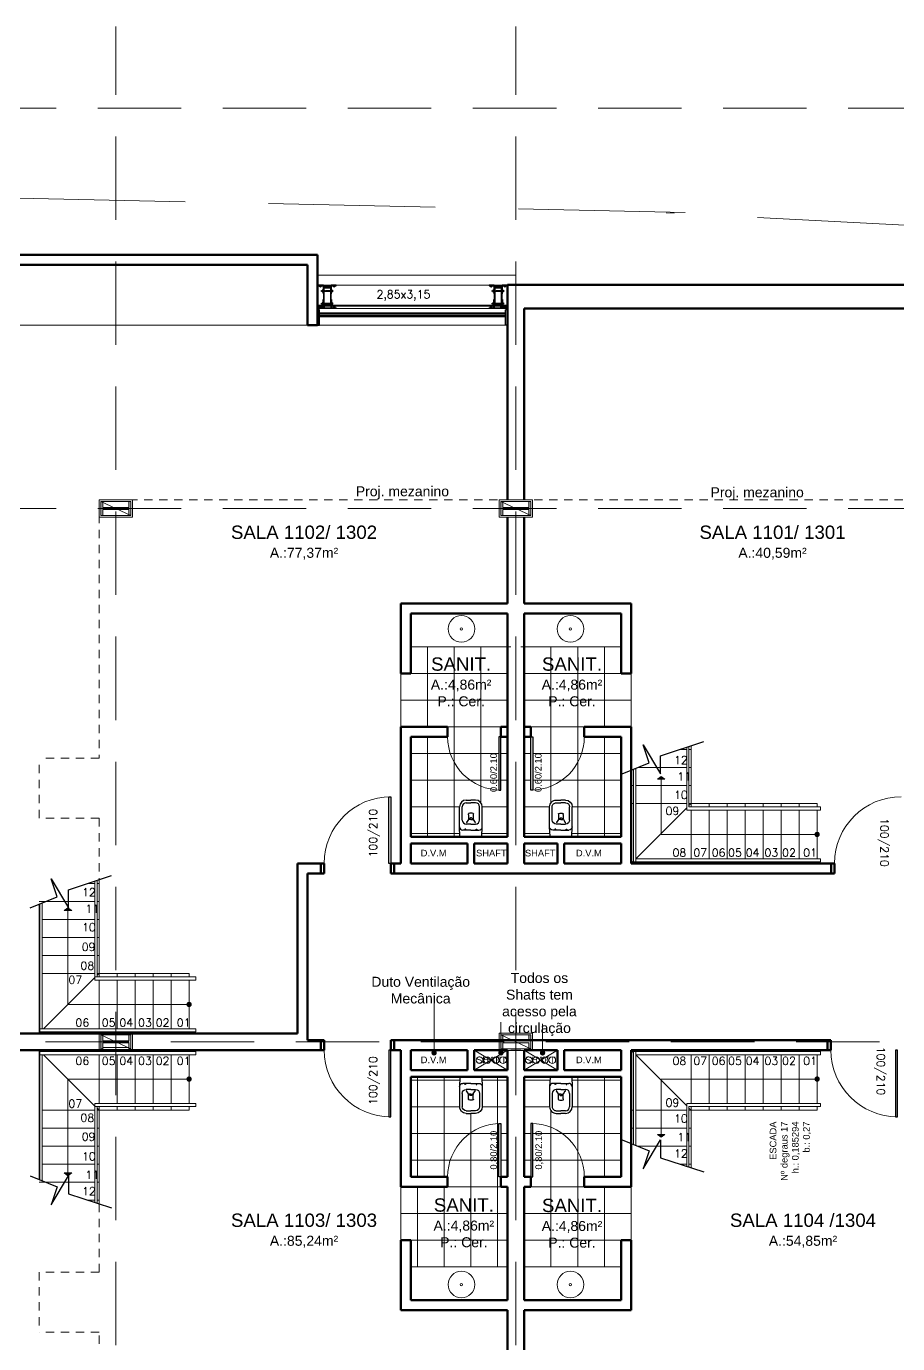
# Model space of a CAD drawing. Header units: millimetres. Extents: x 705 to 840, y 133 to 501.
# Drawn here: x 727.85 to 740.91, y 432.16 to 451.92 of the extents above; entities that cross this region are included whole.
import ezdxf

# ---------------------------------------------------------------- set-up
doc = ezdxf.new("R2010")
doc.units = ezdxf.units.MM
doc.header["$LTSCALE"] = 10
for name, pattern in [('DASHDOT', [25.4, 12.7, -6.35, 0, -6.35]), ('DASHED2', [0.375, 0.25, -0.125]), ('HIDDEN2', [0.1875, 0.125, -0.0625])]:
    doc.linetypes.add(name, pattern=pattern)
doc.layers.get('0').update_dxf_attribs({"color": 90})
doc.layers.add('ACCESORIO', color=90, linetype='Continuous')
doc.layers.add('VIDRO', color=140, linetype='Continuous')
for name, color, linetype, lineweight in [('CINZA', 252, 'Continuous', 13), ('cinza 03', 252, 'Continuous', 13), ('COTA', 90, 'Continuous', 9), ('HACHT', 90, 'Continuous', 9), ('HID', 16, 'Continuous', 20), ('linha estutura', 252, 'Continuous', 13), ('PAREDES', 50, 'Continuous', 50), ('PAREDES 2', 50, 'Continuous', 50), ('Pilares', 16, 'Continuous', 20), ('pn 02', 16, 'Continuous', 20), ('PN-01', 90, 'Continuous', 13), ('PN-03', 180, 'Continuous', 30), ('recuos', 16, 'Continuous', 20), ('texto', 16, 'Continuous', 20)]:
    doc.layers.add(name, color=color, linetype=linetype, lineweight=lineweight)
doc.styles.get("Standard").update_dxf_attribs({"font": 'simplex.shx'})
pattern_1 = [(0, (736.9159, 433.31522), (0, 0.4), []), (90, (736.9159, 433.31522), (-0.4, 2e-17), [])]

# ---------------------------------------------------------------- blocks, each defined once
blk = doc.blocks.new('VASO')
at = {"layer": 'PN-03', "color": 0}
for p, q in [((-0.513, -0.061), (-0.513, 0.098)), ((-0.508, 0.103), (-0.363, 0.109)), ((-0.413, -0.061), (-0.413, 0.059)), ((-0.363, 0.109), (-0.063, 0.109)), ((-0.323, -0.061), (-0.323, 0.009)), ((-0.299, 0.004), (-0.299, 0.011)), ((-0.255, -0.024), (-0.299, 0.004)), ((-0.263, 0.069), (-0.063, 0.069)), ((-0.003, 0.009), (-0.003, -0.061)), ((0.037, 0.009), (0.037, -0.061)), ((-0.513, -0.061), (-0.513, -0.219)), ((-0.413, -0.061), (-0.413, -0.181)), ((-0.323, -0.061), (-0.323, -0.131)), ((-0.255, -0.097), (-0.299, -0.125)), ((-0.299, -0.125), (-0.299, -0.132)), ((-0.263, -0.191), (-0.063, -0.191)), ((-0.253, -0.061), (-0.253, -0.031)), ((-0.238, -0.042), (-0.253, -0.041)), ((-0.253, -0.061), (-0.253, -0.09)), ((-0.238, -0.079), (-0.253, -0.08)), ((-0.183, -0.026), (-0.248, -0.026)), ((-0.183, -0.095), (-0.248, -0.095)), ((-0.003, -0.131), (-0.003, -0.061)), ((0.037, -0.131), (0.037, -0.061)), ((-0.508, -0.224), (-0.363, -0.231)), ((-0.363, -0.231), (-0.063, -0.231))]:
    blk.add_line(p, q, dxfattribs=at)
for points in [[(-0.402, 0.03, 0.139889), (-0.404, 0.03, 0.107118), (-0.405, 0.028, 0.079812), (-0.406, 0.026, 0.067459), (-0.406, 0.024, 0.067459), (-0.406, 0.021, 0.079812), (-0.405, 0.019, 0.107118), (-0.404, 0.018, 0.139889), (-0.402, 0.017, 0.139889), (-0.4, 0.018, 0.107118), (-0.399, 0.019, 0.079812), (-0.398, 0.021, 0.067459), (-0.398, 0.024, 0.067459), (-0.398, 0.026, 0.079812), (-0.399, 0.028, 0.107118), (-0.4, 0.03, 0.139889)], [(-0.402, -0.151, -0.139889), (-0.404, -0.151, -0.107118), (-0.405, -0.149, -0.079812), (-0.406, -0.147, -0.067459), (-0.406, -0.145, -0.067459), (-0.406, -0.142, -0.079812), (-0.405, -0.14, -0.107118), (-0.404, -0.139, -0.139889), (-0.402, -0.138, -0.139889), (-0.4, -0.139, -0.107118), (-0.399, -0.14, -0.079812), (-0.398, -0.142, -0.067459), (-0.398, -0.145, -0.067459), (-0.398, -0.147, -0.079812), (-0.399, -0.149, -0.107118), (-0.4, -0.151, -0.139889)]]:
    blk.add_lwpolyline(points, format="xyb", close=True, dxfattribs=at)
for centre, radius, start, end in [((-0.508, 0.098), 0.005, 92.5269, 180), ((-0.363, 0.059), 0.05, 90, 180), ((-0.263, 0.009), 0.06, 90, 180), ((-0.063, 0.009), 0.1, 0, 90), ((-0.063, 0.009), 0.06, 0, 90), ((-0.363, -0.181), 0.05, 180, 270), ((-0.263, -0.131), 0.06, 180, 270), ((-0.248, -0.031), 0.005, 90, 180), ((-0.248, -0.09), 0.005, 180, 270), ((-0.239, -0.049), 0.0067, 14.1141, 81.8789), ((-0.239, -0.072), 0.0067, 278.1211, 345.8859), ((-0.284, -0.065), 0.055, 4.685, 19.1599), ((-0.284, -0.056), 0.055, 340.8401, 355.315), ((-0.185, 0.009), 0.0347, 272.8237, 292.69), ((-0.185, -0.13), 0.0347, 67.31, 87.1763), ((-0.169, -0.028), 0.005, 13.9425, 112.69), ((-0.169, -0.093), 0.005, 247.31, 346.0575), ((-0.275, -0.062), 0.116, 0.9159, 18.0203), ((-0.275, -0.059), 0.116, 341.9797, 359.0841), ((-0.063, -0.131), 0.06, 270, 0), ((-0.063, -0.131), 0.1, 270, 0), ((-0.508, -0.219), 0.005, 180, 267.4731)]:
    blk.add_arc(centre, radius, start, end, dxfattribs=at)
blk = doc.blocks.new('BLO253')
blk.add_lwpolyline([(39.6, 2, -0.4142136), (40.6, 1, 0.4142136), (41.6, 0), (91.5, 0, 0.4142136), (92.5, 1), (92.5, 4, 0.4142136), (91.5, 5), (49.6, 5, -0.4142136), (44.6, 10), (44.6, 89, 0.4142136), (43.6, 90), (41.6, 90, 0.4142136), (40.6, 89), (40.6, 6.5, -0.4142136), (39.1, 5), (-39.1, 5, -0.4142136), (-40.6, 6.5), (-40.6, 89, 0.4142136), (-41.6, 90), (-43.6, 90, 0.4142136), (-44.6, 89), (-44.6, 10, -0.4142136), (-49.6, 5), (-91.5, 5, 0.4142136), (-92.5, 4), (-92.5, 1, 0.4142136), (-91.5, 0), (-41.6, 0, 0.4142136), (-40.6, 1, -0.4142136), (-39.6, 2)], format="xyb", close=True)
blk = doc.blocks.new('CAB-BUL')
for p, q in [((-6, 11), (6, 11)), ((-4, 2), (-4, 9)), ((-4, 1), (-4, 2)), ((4, 2), (4, 9)), ((4, 1), (4, 2))]:
    blk.add_line(p, q)
blk.add_lwpolyline([(-9, 1), (9, 1), (9, 0), (-9, 0)], close=True)
blk.add_lwpolyline([(8, 9, 0.888889), (4, 9, 0.50025), (-4, 9, 0.88987), (-8, 9), (-8, 2), (8, 2)], format="xyb", close=True)
blk = doc.blocks.new('TUERCA')
for p, q in [((-7, -2), (7, -2)), ((7, -10), (-7, -10)), ((-5, -11), (3, -10)), ((-5, -12), (4, -11)), ((-5, -13), (4, -12)), ((-5, -14), (4, -13)), ((-5, -16), (4, -14)), ((-4, -8), (-4, -3)), ((-3, -16), (4, -16)), ((4, -3), (4, -8))]:
    blk.add_line(p, q)
blk.add_lwpolyline([(-9, 0), (9, 0), (9, -2), (-9, -2)], close=True)
blk.add_lwpolyline([(-4, -8, -0.666895), (-9, -8), (-9, -3, -0.666895), (-4, -3, -0.349005), (4, -3, -0.666667), (9, -3), (9, -8, -0.666667), (4, -8, -0.349005)], format="xyb", close=True)
blk.add_lwpolyline([(-4, -10), (-3, -10), (-5, -11), (-3, -11), (-5, -12), (-3, -12), (-5, -13), (-3, -14), (-5, -14), (-3, -15), (-5, -16), (-3, -16), (3, -16), (4, -16), (3, -15), (4, -14), (3, -14), (4, -13), (3, -13), (4, -12), (3, -11), (4, -11), (3, -10), (4, -10)])
blk = doc.blocks.new('fixação madeira')
at = {"layer": 'ACCESORIO'}
for p, q in [((-0.052, -0.063), (-0.05, -0.076)), ((-0.05, -0.063), (-0.048, -0.076)), ((-0.048, -0.063), (-0.047, -0.076)), ((-0.047, -0.063), (-0.045, -0.076)), ((-0.045, -0.063), (-0.043, -0.076)), ((-0.043, -0.063), (-0.041, -0.076)), ((-0.041, -0.063), (-0.039, -0.076)), ((-0.039, -0.063), (-0.038, -0.076)), ((-0.038, -0.063), (-0.036, -0.076)), ((-0.036, -0.063), (-0.034, -0.076)), ((-0.034, -0.063), (-0.032, -0.076)), ((-0.032, -0.063), (-0.03, -0.076)), ((-0.03, -0.063), (-0.029, -0.076)), ((-0.029, -0.063), (-0.027, -0.076)), ((-0.027, -0.063), (-0.025, -0.076)), ((-0.025, -0.063), (-0.023, -0.076)), ((-0.023, -0.063), (-0.021, -0.076)), ((-0.021, -0.063), (-0.02, -0.076)), ((-0.02, -0.063), (-0.018, -0.076)), ((-0.018, -0.063), (-0.016, -0.076)), ((-0.016, -0.063), (-0.014, -0.076)), ((-0.014, -0.063), (-0.012, -0.076)), ((-0.012, -0.076), (-0.012, -0.063)), ((-0.052, -0.251), (-0.05, -0.264)), ((-0.05, -0.251), (-0.048, -0.264)), ((-0.048, -0.251), (-0.047, -0.264)), ((-0.047, -0.251), (-0.045, -0.264)), ((-0.045, -0.251), (-0.043, -0.264)), ((-0.043, -0.251), (-0.041, -0.264)), ((-0.041, -0.251), (-0.039, -0.264)), ((-0.039, -0.251), (-0.038, -0.264)), ((-0.038, -0.251), (-0.036, -0.264)), ((-0.036, -0.251), (-0.034, -0.264)), ((-0.034, -0.251), (-0.032, -0.264)), ((-0.032, -0.251), (-0.03, -0.264)), ((-0.03, -0.251), (-0.029, -0.264)), ((-0.029, -0.251), (-0.027, -0.264)), ((-0.027, -0.251), (-0.025, -0.264)), ((-0.025, -0.251), (-0.023, -0.264)), ((-0.023, -0.251), (-0.021, -0.264)), ((-0.021, -0.251), (-0.02, -0.264)), ((-0.02, -0.251), (-0.018, -0.264)), ((-0.018, -0.251), (-0.016, -0.264)), ((-0.016, -0.251), (-0.014, -0.264)), ((-0.014, -0.251), (-0.012, -0.264)), ((-0.012, -0.264), (-0.012, -0.251))]:
    blk.add_line(p, q, dxfattribs=at)
for points in [[(-0.06, -0.034), (0.057, -0.034), (0.057, -0.308), (-0.06, -0.308)], [(-0.052, -0.042), (0.049, -0.042), (0.049, -0.3), (-0.052, -0.3)]]:
    blk.add_lwpolyline(points, close=True, dxfattribs=at)
for points in [[(0.049, -0.063), (-0.014, -0.063), (-0.015, -0.066), (-0.016, -0.063), (-0.017, -0.066), (-0.018, -0.063), (-0.018, -0.066), (-0.02, -0.063), (-0.02, -0.066), (-0.021, -0.063), (-0.022, -0.066), (-0.023, -0.063), (-0.024, -0.066), (-0.025, -0.063), (-0.026, -0.066), (-0.027, -0.063), (-0.027, -0.066), (-0.029, -0.063), (-0.029, -0.066), (-0.03, -0.063), (-0.031, -0.066), (-0.032, -0.063), (-0.033, -0.066), (-0.034, -0.063), (-0.035, -0.066), (-0.036, -0.063), (-0.036, -0.066), (-0.038, -0.063), (-0.038, -0.066), (-0.039, -0.063), (-0.04, -0.066), (-0.041, -0.063), (-0.042, -0.066), (-0.043, -0.063), (-0.044, -0.066), (-0.045, -0.063), (-0.045, -0.066), (-0.047, -0.063), (-0.047, -0.066), (-0.048, -0.063), (-0.049, -0.066), (-0.05, -0.063), (-0.051, -0.066), (-0.052, -0.063)], [(-0.052, -0.076), (-0.051, -0.074), (-0.05, -0.076), (-0.05, -0.074), (-0.048, -0.076), (-0.048, -0.074), (-0.047, -0.076), (-0.046, -0.074), (-0.045, -0.076), (-0.044, -0.074), (-0.043, -0.076), (-0.042, -0.074), (-0.041, -0.076), (-0.041, -0.074), (-0.039, -0.076), (-0.039, -0.074), (-0.038, -0.076), (-0.037, -0.074), (-0.036, -0.076), (-0.035, -0.074), (-0.034, -0.076), (-0.033, -0.074), (-0.032, -0.076), (-0.032, -0.074), (-0.03, -0.076), (-0.03, -0.074), (-0.029, -0.076), (-0.028, -0.074), (-0.027, -0.076), (-0.026, -0.074), (-0.025, -0.076), (-0.024, -0.074), (-0.023, -0.076), (-0.023, -0.074), (-0.021, -0.076), (-0.021, -0.074), (-0.02, -0.076), (-0.019, -0.074), (-0.018, -0.076), (-0.017, -0.074), (-0.016, -0.076), (-0.015, -0.074), (-0.014, -0.076), (-0.014, -0.074), (-0.012, -0.076), (0.049, -0.076)], [(0.049, -0.251), (-0.014, -0.251), (-0.015, -0.253), (-0.016, -0.251), (-0.017, -0.253), (-0.018, -0.251), (-0.018, -0.253), (-0.02, -0.251), (-0.02, -0.253), (-0.021, -0.251), (-0.022, -0.253), (-0.023, -0.251), (-0.024, -0.253), (-0.025, -0.251), (-0.026, -0.253), (-0.027, -0.251), (-0.027, -0.253), (-0.029, -0.251), (-0.029, -0.253), (-0.03, -0.251), (-0.031, -0.253), (-0.032, -0.251), (-0.033, -0.253), (-0.034, -0.251), (-0.035, -0.253), (-0.036, -0.251), (-0.036, -0.253), (-0.038, -0.251), (-0.038, -0.253), (-0.039, -0.251), (-0.04, -0.253), (-0.041, -0.251), (-0.042, -0.253), (-0.043, -0.251), (-0.044, -0.253), (-0.045, -0.251), (-0.045, -0.253), (-0.047, -0.251), (-0.047, -0.253), (-0.048, -0.251), (-0.049, -0.253), (-0.05, -0.251), (-0.051, -0.253), (-0.052, -0.251)], [(-0.052, -0.264), (-0.051, -0.262), (-0.05, -0.264), (-0.05, -0.262), (-0.048, -0.264), (-0.048, -0.262), (-0.047, -0.264), (-0.046, -0.262), (-0.045, -0.264), (-0.044, -0.262), (-0.043, -0.264), (-0.042, -0.262), (-0.041, -0.264), (-0.041, -0.262), (-0.039, -0.264), (-0.039, -0.262), (-0.038, -0.264), (-0.037, -0.262), (-0.036, -0.264), (-0.035, -0.262), (-0.034, -0.264), (-0.033, -0.262), (-0.032, -0.264), (-0.032, -0.262), (-0.03, -0.264), (-0.03, -0.262), (-0.029, -0.264), (-0.028, -0.262), (-0.027, -0.264), (-0.026, -0.262), (-0.025, -0.264), (-0.024, -0.262), (-0.023, -0.264), (-0.023, -0.262), (-0.021, -0.264), (-0.021, -0.262), (-0.02, -0.264), (-0.019, -0.262), (-0.018, -0.264), (-0.017, -0.262), (-0.016, -0.264), (-0.015, -0.262), (-0.014, -0.264), (-0.014, -0.262), (-0.012, -0.264), (0.049, -0.264)]]:
    blk.add_lwpolyline(points, dxfattribs=at)
at = {"layer": 'ACCESORIO', "xscale": 0.001440000000002328, "yscale": 0.001440000000002328, "zscale": 0.00144, "rotation": 180}
blk.add_blockref('BLO253', (-0.001, 0.001), dxfattribs=at)
at = {"layer": 'ACCESORIO', "linetype": 'Continuous', "xscale": 0.001440000000002328, "yscale": 0.001440000000002328, "zscale": 0.00144}
for name, p, rotation in [('CAB-BUL', (-0.105, -0.006), 180), ('TUERCA', (-0.066, -0.07), 270), ('CAB-BUL', (0.063, -0.07), 270), ('CAB-BUL', (0.1, -0.006), 180), ('CAB-BUL', (0.063, -0.258), 270)]:
    blk.add_blockref(name, p, dxfattribs=dict(at, rotation=rotation))
at = {"layer": 'ACCESORIO', "xscale": -0.001440000000002328, "yscale": 0.001440000000002328, "zscale": 0.00144}
blk.add_blockref('BLO253', (-0.001, -0.345), dxfattribs=at)
at = {"layer": 'ACCESORIO', "linetype": 'Continuous', "xscale": -0.001440000000002328, "yscale": 0.001440000000002328, "zscale": 0.00144}
for p in [(-0.105, -0.338), (0.1, -0.338)]:
    blk.add_blockref('CAB-BUL', p, dxfattribs=at)
at = {"layer": 'ACCESORIO', "color": 252, "linetype": 'Continuous', "xscale": 0.001440000000002328, "yscale": 0.001440000000002328, "zscale": 0.00144, "rotation": 270}
blk.add_blockref('TUERCA', (-0.066, -0.258), dxfattribs=at)

msp = doc.modelspace()

# ---------------------------------------------------------------- hatches: boundary and pattern name
at = {"layer": 'cinza 03'}
h = msp.add_hatch(dxfattribs=at)
h.set_pattern_fill('_USER', color=256, scale=0.4, style=0, double=1, pattern_type=0)
h.set_pattern_definition([(0, (733.4659, 441.41522), (0, 0.4), []), (90, (733.4659, 441.41522), (-0.4, 2e-17), [])])
h.paths.add_polyline_path([(735.066, 442.615), (733.616, 442.615), (733.616, 442.215), (733.466, 442.215), (733.466, 441.415), (734.166, 441.415), (734.166, 441.265, 0.40327), (734.936, 440.466), (734.936, 441.265), (734.966, 441.265), (734.966, 441.415), (735.066, 441.415)])
h.paths.add_polyline_path([(735.066, 441.265), (734.966, 441.265), (734.966, 440.465), (734.936, 440.465), (734.936, 440.466, -0.40327), (734.166, 441.265), (733.616, 441.265), (733.616, 439.765), (734.353, 439.765), (734.346, 439.911, -0.022055), (734.346, 439.915), (734.346, 440.215, -0.414214), (734.446, 440.315), (734.516, 440.315), (734.586, 440.315, -0.414214), (734.686, 440.215), (734.686, 439.915, -0.022055), (734.686, 439.911), (734.679, 439.765), (735.066, 439.765)])
h.paths.add_polyline_path([(733.866, 442.505), (734.872, 442.505), (734.872, 441.58), (733.866, 441.58)], flags=24)
h.paths.add_polyline_path([(734.781, 440.411), (734.781, 441.031), (734.934, 441.031), (734.934, 440.411)], flags=24)
h = msp.add_hatch(dxfattribs=at)
h.set_pattern_fill('_USER', color=256, scale=0.4, style=0, double=1, pattern_type=0)
h.set_pattern_definition([(0, (736.9159, 441.41522), (0, 0.4), []), (90, (736.9159, 441.41522), (-0.4, 2e-17), [])])
h.paths.add_polyline_path([(736.916, 442.215), (736.766, 442.215), (736.766, 442.615), (735.316, 442.615), (735.316, 441.415), (735.416, 441.415), (735.416, 441.265), (735.446, 441.265), (735.446, 440.466, 0.40327), (736.216, 441.265), (736.216, 441.415), (736.916, 441.415)])
h.paths.add_polyline_path([(736.766, 441.265), (736.216, 441.265, -0.40327), (735.446, 440.466), (735.446, 440.465), (735.416, 440.465), (735.416, 441.265), (735.316, 441.265), (735.316, 439.765), (735.703, 439.765), (735.696, 439.911, -0.022055), (735.696, 439.915), (735.696, 440.215, -0.414214), (735.796, 440.315), (735.866, 440.315), (735.936, 440.315, -0.414214), (736.036, 440.215), (736.036, 439.915, -0.022055), (736.036, 439.911), (736.029, 439.765), (736.766, 439.765)])
h.paths.add_polyline_path([(735.528, 442.505), (736.533, 442.505), (736.533, 441.58), (735.528, 441.58)], flags=24)
h.paths.add_polyline_path([(735.447, 440.411), (735.447, 441.031), (735.601, 441.031), (735.601, 440.411)], flags=24)
h = msp.add_hatch(dxfattribs=at)
h.set_pattern_fill('_USER', color=256, scale=0.4, style=0, double=1, pattern_type=0)
h.set_pattern_definition(pattern_1)
h.paths.add_polyline_path([(733.466, 434.515), (733.466, 433.715), (733.616, 433.715), (733.616, 433.315), (735.066, 433.315), (735.066, 434.515), (734.966, 434.515), (734.966, 434.665), (734.936, 434.665), (734.936, 435.465, 0.40327), (734.166, 434.665), (734.166, 434.515)])
h.paths.add_polyline_path([(733.616, 434.665), (734.166, 434.665, -0.40327), (734.936, 435.465), (734.936, 435.465), (734.966, 435.465), (734.966, 434.665), (735.066, 434.665), (735.066, 436.165), (734.674, 436.165, -0.401354), (734.679, 436.16), (734.686, 436.02, -0.022055), (734.686, 436.015), (734.686, 435.715, -0.414214), (734.586, 435.615), (734.516, 435.615), (734.446, 435.615, -0.414214), (734.346, 435.715), (734.346, 436.015, -0.022055), (734.346, 436.02), (734.352, 436.16, -0.401354), (734.357, 436.165), (733.616, 436.165)])
h.paths.add_polyline_path([(733.907, 434.392), (734.913, 434.392), (734.913, 433.466), (733.907, 433.466)], flags=24)
h.paths.add_polyline_path([(734.781, 434.761), (734.781, 435.381), (734.952, 435.381), (734.952, 434.761)], flags=25)
h = msp.add_hatch(dxfattribs=at)
h.set_pattern_fill('_USER', color=256, scale=0.4, style=0, double=1, pattern_type=0)
h.set_pattern_definition(pattern_1)
h.paths.add_polyline_path([(736.766, 436.165), (736.029, 436.165), (736.036, 436.02, -0.022055), (736.036, 436.015), (736.036, 435.715, -0.414214), (735.936, 435.615), (735.866, 435.615), (735.796, 435.615, -0.414214), (735.696, 435.715), (735.696, 436.015, -0.022055), (735.696, 436.02), (735.703, 436.165), (735.316, 436.165), (735.316, 434.665), (735.416, 434.665), (735.416, 435.465), (735.446, 435.465), (735.446, 435.465, -0.40327), (736.216, 434.665), (736.766, 434.665)])
h.paths.add_polyline_path([(735.446, 435.465), (735.446, 434.665), (735.416, 434.665), (735.416, 434.515), (735.316, 434.515), (735.316, 433.315), (736.766, 433.315), (736.766, 433.715), (736.916, 433.715), (736.916, 434.515), (736.216, 434.515), (736.216, 434.665, 0.40327)])
h.paths.add_polyline_path([(735.528, 434.164), (736.533, 434.164), (736.533, 433.498), (735.528, 433.498)], flags=24)
h.paths.add_polyline_path([(735.456, 434.761), (735.456, 435.381), (735.628, 435.381), (735.628, 434.761)], flags=25)
at = {"layer": 'Pilares'}
for points in [[(728.966, 444.795), (728.966, 444.585), (728.996, 444.585), (728.996, 444.675), (729.386, 444.675), (729.386, 444.585), (729.416, 444.585), (729.416, 444.795), (729.386, 444.795), (729.386, 444.705), (728.996, 444.705), (728.996, 444.795)], [(734.966, 444.795), (734.966, 444.585), (734.996, 444.585), (734.996, 444.675), (735.386, 444.675), (735.386, 444.585), (735.416, 444.585), (735.416, 444.795), (735.386, 444.795), (735.386, 444.705), (734.996, 444.705), (734.996, 444.795)], [(728.966, 436.795), (728.966, 436.585), (728.996, 436.585), (728.996, 436.675), (729.386, 436.675), (729.386, 436.585), (729.416, 436.585), (729.416, 436.795), (729.386, 436.795), (729.386, 436.705), (728.996, 436.705), (728.996, 436.795)], [(734.966, 436.795), (734.966, 436.585), (734.996, 436.585), (734.996, 436.675), (735.386, 436.675), (735.386, 436.585), (735.416, 436.585), (735.416, 436.795), (735.386, 436.795), (735.386, 436.705), (734.996, 436.705), (734.996, 436.795)]]:
    msp.add_hatch(color=256, dxfattribs=at).paths.add_polyline_path(points)
at = {"layer": 'PN-01'}
for points in [[(737.369, 440.671), (737.424, 440.628), (737.313, 440.628)], [(728.475, 438.699), (728.531, 438.657), (728.42, 438.657)], [(737.369, 435.26), (737.424, 435.302), (737.313, 435.302)], [(728.475, 434.681), (728.531, 434.724), (728.42, 434.724)]]:
    msp.add_hatch(color=256, dxfattribs=at).paths.add_polyline_path(points)

# ---------------------------------------------------------------- linework, layer by layer
at = {"layer": 'CINZA'}
for p, q in [((735.036, 447.617), (732.246, 447.617)), ((735.036, 447.602), (732.246, 447.602)), ((735.036, 447.583), (732.246, 447.583)), ((735.036, 447.568), (732.246, 447.568))]:
    msp.add_line(p, q, dxfattribs=at)
at = {"layer": 'cinza 03', "linetype": 'HIDDEN2', "ltscale": 0.1}
for p, q in [((728.941, 444.82), (741.291, 444.82)), ((728.941, 444.82), (728.941, 440.945)), ((728.941, 440.945), (728.041, 440.945)), ((728.041, 440.045), (728.041, 440.945)), ((728.041, 440.045), (728.041, 440.945)), ((728.941, 440.045), (728.041, 440.045)), ((728.941, 439.02), (728.941, 440.045)), ((728.941, 434.26), (728.941, 433.235)), ((728.041, 433.235), (728.041, 432.335)), ((728.941, 433.235), (728.041, 433.235)), ((728.041, 433.235), (728.041, 432.335)), ((728.941, 432.335), (728.041, 432.335)), ((728.941, 428.56), (728.941, 432.335))]:
    msp.add_line(p, q, dxfattribs=at)
at = {"layer": 'cinza 03'}
for p, q in [((733.466, 442.215), (733.466, 441.415)), ((736.916, 442.215), (736.916, 441.415)), ((735.066, 436.265), (734.566, 436.565)), ((734.566, 436.265), (735.066, 436.565)), ((735.266, 436.565), (735.116, 436.565)), ((735.116, 436.565), (735.266, 436.565)), ((735.266, 436.565), (735.116, 436.565)), ((735.116, 436.565), (735.266, 436.565)), ((735.316, 436.265), (735.816, 436.565)), ((735.816, 436.265), (735.316, 436.565)), ((733.466, 434.515), (733.466, 433.715)), ((736.916, 434.515), (736.916, 433.715))]:
    msp.add_line(p, q, dxfattribs=at)
for points in [[(728.055, 437.662), (728.055, 437.615)], [(728.055, 435.719), (728.055, 435.765)]]:
    msp.add_lwpolyline(points, dxfattribs=at)
for centre in [(734.646, 436.415), (734.76, 436.415), (734.889, 436.415), (734.997, 436.415), (735.385, 436.415), (735.492, 436.415), (735.622, 436.415), (735.736, 436.415)]:
    msp.add_circle(centre, 0.05, dxfattribs=at)
for centre, radius, start, end in [((734.966, 441.265), 0.8, 180, 270), ((735.416, 441.265), 0.8, 270, 0), ((733.316, 439.365), 1, 90, 180), ((740.966, 439.365), 1, 90, 180), ((733.316, 436.565), 1, 180, 270), ((740.913, 436.565), 1, 180, 270), ((734.966, 434.665), 0.8, 90, 180), ((735.416, 434.665), 0.8, 360, 90)]:
    msp.add_arc(centre, radius, start, end, dxfattribs=at)
at = {"layer": 'HACHT'}
for p, q in [((732.222, 447.729), (732.239, 447.729)), ((735.059, 447.729), (735.042, 447.729)), ((735.036, 447.623), (732.246, 447.623)), ((735.036, 447.563), (732.246, 447.563))]:
    msp.add_line(p, q, dxfattribs=at)
at = {"layer": 'HID'}
for p, q in [((735.116, 442.615), (733.616, 442.615)), ((735.266, 442.615), (736.766, 442.615)), ((735.066, 433.315), (733.616, 433.315)), ((735.316, 433.315), (736.766, 433.315))]:
    msp.add_line(p, q, dxfattribs=at)
for centre, radius in [((734.374, 442.882), 0.2), ((736.008, 442.882), 0.2), ((734.374, 442.882), 0.0172), ((736.008, 442.882), 0.0172), ((734.374, 433.049), 0.2), ((734.374, 433.049), 0.0172), ((736.008, 433.049), 0.2), ((736.008, 433.049), 0.0172)]:
    msp.add_circle(centre, radius, dxfattribs=at)
at = {"layer": 'linha estutura', "linetype": 'DASHED2', "ltscale": 0.5}
for p, q in [((729.191, 422.766), (729.191, 451.919)), ((735.191, 422.766), (735.191, 451.919)), ((723.297, 450.69), (767.656, 450.69)), ((723.297, 444.69), (767.656, 444.69)), ((724.39, 436.69), (771.017, 436.69))]:
    msp.add_line(p, q, dxfattribs=at)
at = {"layer": 'PAREDES'}
for p, q in [((732.266, 439.365), (732.266, 439.215)), ((732.316, 439.365), (732.316, 439.215)), ((732.316, 439.365), (732.316, 439.215)), ((732.316, 439.365), (732.316, 439.215)), ((733.316, 439.365), (733.316, 439.215)), ((733.316, 439.365), (733.316, 439.215)), ((733.366, 439.365), (733.366, 439.215)), ((739.916, 439.215), (739.916, 439.365)), ((739.966, 439.215), (739.966, 439.365)), ((732.266, 436.565), (732.266, 436.715)), ((732.316, 436.565), (732.316, 436.715)), ((732.316, 436.565), (732.316, 436.715)), ((732.316, 436.565), (732.316, 436.715)), ((733.316, 436.565), (733.316, 436.715)), ((733.316, 436.565), (733.316, 436.715)), ((733.366, 436.565), (733.366, 436.715)), ((739.863, 436.715), (739.863, 436.565)), ((739.913, 436.715), (739.913, 436.565)), ((736.916, 436.565), (739.913, 436.565))]:
    msp.add_line(p, q, dxfattribs=at)
at = {"layer": 'PAREDES 2'}
for p, q in [((732.216, 448.49), (726.191, 448.49)), ((732.216, 447.44), (732.216, 448.49)), ((732.066, 448.34), (726.341, 448.34)), ((732.066, 447.44), (732.066, 448.34)), ((735.066, 444.82), (735.066, 448.04)), ((735.066, 448.04), (741.266, 448.04)), ((735.316, 444.82), (735.316, 447.69)), ((741.266, 447.69), (735.316, 447.69)), ((732.066, 447.44), (732.216, 447.44)), ((735.066, 443.265), (735.066, 444.56)), ((735.316, 443.265), (735.316, 444.56)), ((735.066, 443.265), (733.466, 443.265)), ((733.466, 442.215), (733.466, 443.265)), ((735.316, 443.265), (736.916, 443.265)), ((736.916, 442.215), (736.916, 443.265)), ((735.066, 443.115), (733.616, 443.115)), ((733.616, 442.215), (733.616, 443.115)), ((735.066, 439.765), (735.066, 443.115)), ((735.316, 443.115), (736.766, 443.115)), ((735.316, 439.765), (735.316, 443.115)), ((736.766, 442.215), (736.766, 443.115)), ((733.616, 442.215), (733.466, 442.215)), ((736.766, 442.215), (736.916, 442.215)), ((733.466, 441.415), (733.466, 439.365)), ((734.166, 441.415), (733.466, 441.415)), ((734.166, 441.415), (734.166, 441.265)), ((734.966, 441.415), (734.966, 441.265)), ((734.966, 441.415), (735.066, 441.415)), ((735.416, 441.415), (735.316, 441.415)), ((735.416, 441.415), (735.416, 441.265)), ((736.216, 441.415), (736.216, 441.265)), ((736.216, 441.415), (736.916, 441.415)), ((736.916, 441.415), (736.916, 439.365)), ((733.616, 441.265), (733.616, 439.765)), ((734.166, 441.265), (733.616, 441.265)), ((735.066, 441.265), (734.966, 441.265)), ((735.316, 441.265), (735.416, 441.265)), ((736.216, 441.265), (736.766, 441.265)), ((736.766, 441.265), (736.766, 439.765)), ((735.066, 439.765), (733.616, 439.765)), ((734.466, 439.665), (733.616, 439.665)), ((733.616, 439.665), (733.616, 439.365)), ((734.466, 439.365), (734.466, 439.665)), ((735.066, 439.665), (734.566, 439.665)), ((734.566, 439.365), (734.566, 439.665)), ((735.066, 439.365), (735.066, 439.665)), ((735.316, 439.765), (736.766, 439.765)), ((735.316, 439.665), (735.816, 439.665)), ((735.316, 439.365), (735.316, 439.665)), ((735.816, 439.365), (735.816, 439.665)), ((735.916, 439.665), (736.766, 439.665)), ((735.916, 439.365), (735.916, 439.665)), ((736.766, 439.665), (736.766, 439.365)), ((731.916, 439.365), (732.316, 439.365)), ((731.916, 436.815), (731.916, 439.365)), ((732.066, 439.215), (732.316, 439.215)), ((732.066, 436.715), (732.066, 439.215)), ((733.316, 439.365), (733.466, 439.365)), ((733.316, 439.215), (739.916, 439.215)), ((733.616, 439.365), (734.466, 439.365)), ((734.566, 439.365), (735.066, 439.365)), ((735.816, 439.365), (735.316, 439.365)), ((735.916, 439.365), (736.766, 439.365)), ((736.916, 439.365), (739.966, 439.365)), ((739.916, 439.215), (739.966, 439.215)), ((726.213, 436.815), (731.916, 436.815)), ((732.316, 436.715), (732.066, 436.715)), ((733.316, 436.715), (739.913, 436.715)), ((739.863, 436.715), (739.913, 436.715)), ((726.213, 436.565), (732.316, 436.565)), ((733.316, 436.565), (733.466, 436.565)), ((733.466, 434.515), (733.466, 436.565)), ((733.616, 436.565), (734.466, 436.565)), ((733.616, 436.265), (733.616, 436.565)), ((734.466, 436.565), (733.916, 436.565)), ((734.466, 436.265), (734.466, 436.565)), ((734.566, 436.265), (734.566, 436.565)), ((734.566, 436.565), (735.066, 436.565)), ((735.066, 436.565), (735.066, 436.265)), ((735.816, 436.565), (735.316, 436.565)), ((735.316, 436.565), (735.316, 436.265)), ((735.816, 436.265), (735.816, 436.565)), ((735.916, 436.565), (736.466, 436.565)), ((735.916, 436.265), (735.916, 436.565)), ((735.916, 436.565), (736.766, 436.565)), ((736.766, 436.265), (736.766, 436.565)), ((736.916, 434.515), (736.916, 436.565)), ((734.466, 436.265), (733.616, 436.265)), ((735.066, 436.265), (734.566, 436.265)), ((735.316, 436.265), (735.816, 436.265)), ((735.916, 436.265), (736.766, 436.265)), ((733.616, 434.665), (733.616, 436.165)), ((735.066, 436.165), (733.616, 436.165)), ((735.066, 436.165), (735.066, 434.665)), ((735.316, 436.165), (736.766, 436.165)), ((735.316, 436.165), (735.316, 434.665)), ((736.766, 434.665), (736.766, 436.165)), ((734.166, 434.665), (733.616, 434.665)), ((734.166, 434.515), (734.166, 434.665)), ((735.066, 434.665), (734.966, 434.665)), ((734.966, 434.515), (734.966, 434.665)), ((735.316, 434.665), (735.416, 434.665)), ((735.416, 434.515), (735.416, 434.665)), ((736.216, 434.515), (736.216, 434.665)), ((736.216, 434.665), (736.766, 434.665)), ((734.166, 434.515), (733.466, 434.515)), ((734.966, 434.515), (735.066, 434.515)), ((735.066, 434.515), (735.066, 432.815)), ((735.416, 434.515), (735.316, 434.515)), ((735.316, 434.515), (735.316, 432.815)), ((736.216, 434.515), (736.916, 434.515)), ((733.466, 433.715), (733.466, 432.665)), ((733.616, 433.715), (733.466, 433.715)), ((733.616, 433.715), (733.616, 432.815)), ((736.766, 433.715), (736.766, 432.815)), ((736.766, 433.715), (736.916, 433.715)), ((736.916, 433.715), (736.916, 432.665)), ((735.066, 432.665), (733.466, 432.665)), ((735.066, 432.815), (733.616, 432.815)), ((735.066, 432.665), (735.066, 428.82)), ((735.316, 432.815), (736.766, 432.815)), ((735.316, 432.665), (736.916, 432.665)), ((735.316, 432.665), (735.316, 428.82))]:
    msp.add_line(p, q, dxfattribs=at)
at = {"layer": 'Pilares'}
for p, q in [((728.941, 444.82), (728.941, 444.56)), ((728.941, 444.82), (729.441, 444.82)), ((728.966, 444.795), (729.416, 444.795)), ((729.416, 444.585), (728.966, 444.795)), ((729.441, 444.82), (729.441, 444.56)), ((734.941, 444.82), (734.941, 444.56)), ((734.941, 444.82), (735.441, 444.82)), ((734.966, 444.795), (735.416, 444.795)), ((735.416, 444.585), (734.966, 444.795)), ((735.441, 444.82), (735.441, 444.56)), ((728.941, 444.56), (729.441, 444.56)), ((728.966, 444.585), (729.416, 444.585)), ((734.941, 444.56), (735.441, 444.56)), ((734.966, 444.585), (735.416, 444.585)), ((728.941, 436.82), (728.941, 436.56)), ((728.941, 436.82), (729.441, 436.82)), ((729.441, 436.82), (729.441, 436.56)), ((734.941, 436.82), (734.941, 436.56)), ((734.941, 436.82), (735.441, 436.82)), ((735.441, 436.82), (735.441, 436.56)), ((728.966, 436.795), (729.416, 436.795)), ((729.416, 436.585), (728.966, 436.795)), ((734.966, 436.795), (735.416, 436.795)), ((735.416, 436.585), (734.966, 436.795)), ((734.941, 436.56), (735.441, 436.56)), ((734.966, 436.585), (735.416, 436.585))]:
    msp.add_line(p, q, dxfattribs=at)
at = {"layer": 'Pilares', "linetype": 'Continuous'}
for p, q in [((728.996, 444.705), (728.996, 444.795)), ((729.386, 444.705), (729.386, 444.795)), ((734.996, 444.705), (734.996, 444.795)), ((735.386, 444.705), (735.386, 444.795)), ((728.996, 444.705), (729.386, 444.705)), ((728.996, 444.585), (728.996, 444.675)), ((728.996, 444.675), (729.386, 444.675)), ((729.386, 444.585), (729.386, 444.675)), ((734.996, 444.705), (735.386, 444.705)), ((734.996, 444.585), (734.996, 444.675)), ((734.996, 444.675), (735.386, 444.675)), ((735.386, 444.585), (735.386, 444.675)), ((728.996, 436.705), (728.996, 436.795)), ((728.996, 436.705), (729.386, 436.705)), ((728.996, 436.585), (728.996, 436.675)), ((728.996, 436.675), (729.386, 436.675)), ((729.386, 436.705), (729.386, 436.795)), ((729.386, 436.585), (729.386, 436.675)), ((734.996, 436.705), (734.996, 436.795)), ((734.996, 436.705), (735.386, 436.705)), ((734.996, 436.585), (734.996, 436.675)), ((734.996, 436.675), (735.386, 436.675)), ((735.386, 436.705), (735.386, 436.795)), ((735.386, 436.585), (735.386, 436.675)), ((728.996, 436.605), (729.386, 436.605))]:
    msp.add_line(p, q, dxfattribs=at)
for points in [[(728.996, 444.795), (728.966, 444.795), (728.966, 444.585), (728.996, 444.585)], [(729.386, 444.585), (729.416, 444.585), (729.416, 444.795), (729.386, 444.795)], [(734.996, 444.795), (734.966, 444.795), (734.966, 444.585), (734.996, 444.585)], [(735.386, 444.585), (735.416, 444.585), (735.416, 444.795), (735.386, 444.795)], [(728.996, 436.795), (728.966, 436.795), (728.966, 436.585), (728.996, 436.585)], [(729.386, 436.585), (729.416, 436.585), (729.416, 436.795), (729.386, 436.795)], [(734.996, 436.795), (734.966, 436.795), (734.966, 436.585), (734.996, 436.585)], [(735.386, 436.585), (735.416, 436.585), (735.416, 436.795), (735.386, 436.795)]]:
    msp.add_lwpolyline(points, dxfattribs=at)
at = {"layer": 'pn 02'}
for p, q in [((735.191, 448.187), (732.216, 448.187)), ((735.191, 448.04), (735.191, 448.187)), ((735.066, 448.037), (732.216, 448.037)), ((737.141, 441.075), (737.122, 441.075)), ((737.752, 441.075), (737.649, 441.075)), ((737.816, 441.075), (737.785, 441.075)), ((737.816, 440.265), (737.816, 441.13)), ((737.752, 440.805), (737.015, 440.805)), ((737.816, 440.805), (737.785, 440.805)), ((736.952, 440.535), (736.916, 440.535)), ((737.752, 440.535), (736.986, 440.535)), ((737.816, 440.535), (737.785, 440.535)), ((736.952, 440.265), (736.916, 440.265)), ((737.752, 440.265), (736.986, 440.265)), ((737.752, 440.201), (736.986, 439.435)), ((737.816, 440.265), (737.785, 440.265)), ((737.816, 440.265), (737.785, 440.235)), ((739.706, 440.265), (737.816, 440.265)), ((737.816, 440.265), (737.816, 440.212)), ((738.086, 440.265), (738.086, 440.212)), ((738.356, 440.265), (738.356, 440.212)), ((738.626, 440.265), (738.626, 440.212)), ((738.896, 440.265), (738.896, 440.212)), ((739.166, 440.265), (739.166, 440.212)), ((739.436, 440.265), (739.436, 440.212)), ((739.706, 440.265), (739.706, 440.212)), ((737.816, 440.165), (737.816, 439.434)), ((738.086, 440.165), (738.086, 439.434)), ((738.356, 440.165), (738.356, 439.434)), ((738.626, 440.165), (738.626, 439.434)), ((738.896, 440.165), (738.896, 439.434)), ((739.166, 440.165), (739.166, 439.434)), ((739.436, 440.165), (739.436, 439.434)), ((739.706, 440.165), (739.706, 439.434)), ((736.952, 439.401), (736.916, 439.365)), ((737.816, 439.387), (737.816, 439.365)), ((738.086, 439.387), (738.086, 439.365)), ((738.356, 439.387), (738.356, 439.365)), ((738.626, 439.387), (738.626, 439.365)), ((738.896, 439.387), (738.896, 439.365)), ((739.166, 439.387), (739.166, 439.365)), ((739.436, 439.387), (739.436, 439.365)), ((739.706, 439.387), (739.706, 439.365)), ((728.266, 439.065), (728.247, 439.065)), ((728.88, 439.065), (728.774, 439.065)), ((728.941, 439.065), (728.914, 439.065)), ((728.941, 437.715), (728.941, 439.12)), ((728.88, 438.795), (728.041, 438.795)), ((728.941, 438.795), (728.914, 438.795)), ((728.041, 436.815), (728.041, 438.755)), ((728.055, 438.525), (728.041, 438.525)), ((728.88, 438.525), (728.088, 438.525)), ((728.941, 438.525), (728.914, 438.525)), ((728.055, 438.255), (728.041, 438.255)), ((728.88, 438.255), (728.088, 438.255)), ((728.941, 438.255), (728.914, 438.255)), ((728.055, 437.985), (728.041, 437.985)), ((728.88, 437.985), (728.088, 437.985)), ((728.941, 437.985), (728.914, 437.985)), ((728.055, 437.715), (728.041, 437.715)), ((728.88, 437.715), (728.088, 437.715)), ((728.88, 437.654), (728.11, 436.884)), ((728.941, 437.715), (728.914, 437.715)), ((728.941, 437.715), (728.914, 437.688)), ((730.291, 437.715), (728.941, 437.715)), ((728.941, 437.715), (728.941, 437.662)), ((728.941, 437.615), (728.941, 436.884)), ((729.211, 437.715), (729.211, 437.662)), ((729.211, 437.615), (729.211, 436.884)), ((729.481, 437.715), (729.481, 437.662)), ((729.481, 437.615), (729.481, 436.884)), ((729.751, 437.715), (729.751, 437.662)), ((729.751, 437.615), (729.751, 436.884)), ((730.021, 437.715), (730.021, 437.662)), ((730.021, 437.615), (730.021, 436.884)), ((730.291, 437.715), (730.291, 437.662)), ((730.291, 437.615), (730.291, 436.884)), ((728.063, 436.837), (728.041, 436.815)), ((728.941, 436.837), (728.941, 436.815)), ((729.211, 436.837), (729.211, 436.815)), ((729.481, 436.837), (729.481, 436.815)), ((729.751, 436.837), (729.751, 436.815)), ((730.021, 436.837), (730.021, 436.815)), ((730.291, 436.837), (730.291, 436.815)), ((728.041, 436.565), (728.041, 434.626)), ((728.063, 436.543), (728.041, 436.565)), ((728.88, 435.726), (728.11, 436.496)), ((728.941, 436.543), (728.941, 436.565)), ((728.941, 435.765), (728.941, 436.496)), ((729.211, 436.543), (729.211, 436.565)), ((729.211, 435.765), (729.211, 436.496)), ((729.481, 436.543), (729.481, 436.565)), ((729.481, 435.765), (729.481, 436.496)), ((729.751, 436.543), (729.751, 436.565)), ((729.751, 435.765), (729.751, 436.496)), ((730.021, 436.543), (730.021, 436.565)), ((730.021, 435.765), (730.021, 436.496)), ((730.291, 436.543), (730.291, 436.565)), ((730.291, 435.765), (730.291, 436.496)), ((736.952, 436.529), (736.916, 436.565)), ((737.752, 435.729), (736.986, 436.496)), ((737.816, 436.543), (737.816, 436.565)), ((737.816, 435.765), (737.816, 436.496)), ((738.086, 436.543), (738.086, 436.565)), ((738.086, 435.765), (738.086, 436.496)), ((738.356, 436.543), (738.356, 436.565)), ((738.356, 435.765), (738.356, 436.496)), ((738.626, 436.543), (738.626, 436.565)), ((738.626, 435.765), (738.626, 436.496)), ((738.896, 436.543), (738.896, 436.565)), ((738.896, 435.765), (738.896, 436.496)), ((739.166, 436.543), (739.166, 436.565)), ((739.166, 435.765), (739.166, 436.496)), ((739.436, 436.543), (739.436, 436.565)), ((739.436, 435.765), (739.436, 436.496)), ((739.706, 436.543), (739.706, 436.565)), ((739.706, 435.765), (739.706, 436.496)), ((728.055, 435.665), (728.041, 435.665)), ((728.88, 435.665), (728.088, 435.665)), ((728.941, 435.665), (728.914, 435.693)), ((728.941, 435.665), (728.914, 435.665)), ((728.941, 435.665), (728.941, 435.719)), ((730.291, 435.665), (728.941, 435.665)), ((728.941, 435.665), (728.941, 434.26)), ((729.211, 435.665), (729.211, 435.719)), ((729.481, 435.665), (729.481, 435.719)), ((729.751, 435.665), (729.751, 435.719)), ((730.021, 435.665), (730.021, 435.719)), ((730.291, 435.665), (730.291, 435.719)), ((736.952, 435.665), (736.916, 435.665)), ((737.752, 435.665), (736.986, 435.665)), ((737.816, 435.665), (737.785, 435.696)), ((737.816, 435.665), (737.785, 435.665)), ((737.816, 435.665), (737.816, 435.719)), ((739.706, 435.665), (737.816, 435.665)), ((737.816, 435.665), (737.816, 434.8)), ((738.086, 435.665), (738.086, 435.719)), ((738.356, 435.665), (738.356, 435.719)), ((738.626, 435.665), (738.626, 435.719)), ((738.896, 435.665), (738.896, 435.719)), ((739.166, 435.665), (739.166, 435.719)), ((739.436, 435.665), (739.436, 435.719)), ((739.706, 435.665), (739.706, 435.719)), ((728.055, 435.395), (728.041, 435.395)), ((728.88, 435.395), (728.088, 435.395)), ((728.941, 435.395), (728.914, 435.395)), ((736.952, 435.395), (736.916, 435.395)), ((737.752, 435.395), (736.986, 435.395)), ((737.816, 435.395), (737.785, 435.395)), ((728.055, 435.125), (728.041, 435.125)), ((728.88, 435.125), (728.088, 435.125)), ((728.941, 435.125), (728.914, 435.125)), ((737.752, 435.125), (737.015, 435.125)), ((737.816, 435.125), (737.785, 435.125)), ((728.055, 434.855), (728.041, 434.855)), ((728.88, 434.855), (728.088, 434.855)), ((728.941, 434.855), (728.914, 434.855)), ((737.141, 434.855), (737.122, 434.855)), ((737.752, 434.855), (737.649, 434.855)), ((737.816, 434.855), (737.785, 434.855)), ((728.88, 434.585), (728.041, 434.585)), ((728.941, 434.585), (728.914, 434.585)), ((728.266, 434.315), (728.247, 434.315)), ((728.88, 434.315), (728.774, 434.315)), ((728.941, 434.315), (728.914, 434.315))]:
    msp.add_line(p, q, dxfattribs=at)
for points in [[(737.752, 441.109), (737.752, 440.165), (737.785, 440.165)], [(737.785, 440.212), (737.785, 441.12)], [(736.952, 440.779), (736.952, 439.387), (736.986, 439.387)], [(736.986, 439.434), (736.986, 440.793)], [(737.785, 440.165), (739.755, 440.165), (739.755, 440.212), (737.785, 440.212)], [(728.88, 439.1), (728.88, 437.615), (728.914, 437.615)], [(728.914, 437.662), (728.914, 439.111)], [(728.055, 438.76), (728.055, 436.837), (728.088, 436.837)], [(728.088, 436.884), (728.088, 438.774)], [(728.88, 437.615), (730.39, 437.615), (730.39, 437.662), (728.88, 437.662)], [(728.055, 434.62), (728.055, 436.543), (728.088, 436.543)], [(728.088, 436.496), (728.088, 434.606)], [(736.952, 435.151), (736.952, 436.543), (736.986, 436.543)], [(736.986, 436.496), (736.986, 435.137)], [(728.88, 435.765), (730.39, 435.765), (730.39, 435.719), (728.88, 435.719)], [(728.88, 434.28), (728.88, 435.765), (728.914, 435.765)], [(728.914, 435.719), (728.914, 434.269)], [(737.752, 434.821), (737.752, 435.765), (737.785, 435.765)], [(737.785, 435.765), (739.755, 435.765), (739.755, 435.719), (737.785, 435.719)], [(737.785, 435.719), (737.785, 434.81)]]:
    msp.add_lwpolyline(points, dxfattribs=at)
for points in [[(736.986, 439.387), (739.755, 439.387), (739.755, 439.434), (736.986, 439.434)], [(728.055, 436.837), (730.39, 436.837), (730.39, 436.884), (728.055, 436.884)], [(728.055, 436.543), (730.39, 436.543), (730.39, 436.496), (728.055, 436.496)], [(736.986, 436.543), (739.755, 436.543), (739.755, 436.496), (736.986, 436.496)]]:
    msp.add_lwpolyline(points, close=True, dxfattribs=at)
at = {"layer": 'PN-01'}
for p, q in [((735.066, 447.69), (732.216, 447.69)), ((732.222, 447.668), (732.222, 447.729)), ((732.239, 447.668), (732.239, 447.729)), ((732.32, 447.711), (732.239, 447.711)), ((732.32, 447.704), (732.239, 447.704)), ((732.277, 447.698), (732.239, 447.698)), ((732.32, 447.692), (732.239, 447.692)), ((732.265, 447.704), (732.265, 447.711)), ((732.265, 447.698), (732.265, 447.692)), ((732.311, 447.698), (732.277, 447.698)), ((732.279, 447.723), (732.279, 447.729)), ((732.286, 447.719), (732.279, 447.723)), ((732.279, 447.704), (732.279, 447.711)), ((732.286, 447.698), (732.282, 447.704)), ((732.305, 447.702), (732.283, 447.702)), ((732.305, 447.701), (732.284, 447.701)), ((732.304, 447.7), (732.284, 447.7)), ((732.286, 447.711), (732.286, 447.719)), ((732.29, 447.734), (732.287, 447.739)), ((732.291, 447.734), (732.289, 447.739)), ((732.29, 447.729), (732.29, 447.734)), ((732.291, 447.729), (732.291, 447.734)), ((732.293, 447.704), (732.293, 447.739)), ((732.294, 447.704), (732.294, 447.744)), ((732.295, 447.704), (732.295, 447.739)), ((732.295, 447.704), (732.295, 447.738)), ((732.297, 447.734), (732.299, 447.739)), ((732.297, 447.729), (732.297, 447.734)), ((732.298, 447.734), (732.301, 447.739)), ((732.298, 447.729), (732.298, 447.734)), ((732.303, 447.719), (732.31, 447.723)), ((732.303, 447.711), (732.303, 447.719)), ((732.303, 447.698), (732.307, 447.704)), ((732.309, 447.704), (732.309, 447.711)), ((732.31, 447.723), (732.31, 447.729)), ((732.32, 447.698), (732.311, 447.698)), ((732.32, 447.704), (732.32, 447.711)), ((732.32, 447.698), (732.32, 447.692)), ((734.961, 447.704), (734.961, 447.711)), ((734.961, 447.711), (735.042, 447.711)), ((734.961, 447.704), (735.042, 447.704)), ((734.961, 447.698), (734.961, 447.692)), ((734.961, 447.698), (734.971, 447.698)), ((734.961, 447.692), (735.042, 447.692)), ((734.971, 447.698), (735.004, 447.698)), ((734.972, 447.723), (734.972, 447.729)), ((734.979, 447.719), (734.972, 447.723)), ((734.973, 447.704), (734.973, 447.711)), ((734.979, 447.698), (734.975, 447.704)), ((734.976, 447.702), (734.999, 447.702)), ((734.977, 447.701), (734.998, 447.701)), ((734.978, 447.7), (734.997, 447.7)), ((734.979, 447.711), (734.979, 447.719)), ((734.984, 447.734), (734.981, 447.739)), ((734.985, 447.734), (734.982, 447.739)), ((734.984, 447.729), (734.984, 447.734)), ((734.985, 447.729), (734.985, 447.734)), ((734.986, 447.704), (734.986, 447.739)), ((734.986, 447.704), (734.986, 447.738)), ((734.988, 447.704), (734.988, 447.744)), ((734.989, 447.704), (734.989, 447.739)), ((734.991, 447.734), (734.993, 447.739)), ((734.991, 447.729), (734.991, 447.734)), ((734.992, 447.734), (734.994, 447.739)), ((734.992, 447.729), (734.992, 447.734)), ((734.996, 447.719), (735.003, 447.723)), ((734.996, 447.711), (734.996, 447.719)), ((734.996, 447.698), (735, 447.704)), ((735.003, 447.723), (735.003, 447.729)), ((735.003, 447.704), (735.003, 447.711)), ((735.004, 447.698), (735.042, 447.698)), ((735.017, 447.704), (735.017, 447.711)), ((735.017, 447.698), (735.017, 447.692)), ((735.042, 447.668), (735.042, 447.729)), ((735.059, 447.668), (735.059, 447.729)), ((726.341, 447.44), (735.066, 447.44)), ((737.369, 439.8), (737.369, 440.671)), ((739.706, 439.8), (737.369, 439.8)), ((728.475, 437.25), (728.475, 438.657)), ((730.291, 437.25), (728.475, 437.25)), ((733.964, 436.524), (733.964, 437.385)), ((734.966, 436.524), (734.966, 436.983)), ((735.59, 436.524), (735.59, 436.96)), ((730.291, 436.131), (728.475, 436.131)), ((728.475, 436.131), (728.475, 434.724)), ((739.706, 436.131), (737.369, 436.131)), ((737.369, 436.131), (737.369, 435.26))]:
    msp.add_line(p, q, dxfattribs=at)
for points in [[(737.369, 440.671), (737.424, 440.628), (737.313, 440.628)], [(728.475, 438.699), (728.531, 438.657), (728.42, 438.657)], [(737.369, 435.26), (737.424, 435.302), (737.313, 435.302)], [(728.475, 434.681), (728.531, 434.724), (728.42, 434.724)]]:
    msp.add_lwpolyline(points, close=True, dxfattribs=at)
at = {"layer": 'PN-01', "const_width": 0.04}
for points in [[(739.686, 439.8, -1), (739.726, 439.8, -1)], [(730.271, 437.25, -1), (730.311, 437.25, -1)], [(733.944, 436.524, -1), (733.984, 436.524, -1)], [(734.946, 436.524, -1), (734.986, 436.524, -1)], [(735.57, 436.524, -1), (735.61, 436.524, -1)], [(730.271, 436.131, 1), (730.311, 436.131, 1)], [(739.686, 436.131, 1), (739.726, 436.131, 1)]]:
    msp.add_lwpolyline(points, format="xyb", close=True, dxfattribs=at)
at = {"layer": 'PN-03'}
for p, q in [((732.216, 447.668), (732.246, 447.668)), ((732.216, 447.44), (732.216, 447.668)), ((732.246, 447.44), (732.246, 447.668)), ((735.066, 447.668), (735.036, 447.668)), ((735.036, 447.44), (735.036, 447.668)), ((735.066, 447.44), (735.066, 447.668)), ((732.216, 447.44), (732.246, 447.44)), ((735.066, 447.44), (735.036, 447.44))]:
    msp.add_line(p, q, dxfattribs=at)
for points in [[(734.966, 440.465), (734.966, 441.265), (734.936, 441.265), (734.936, 440.465)], [(735.416, 440.465), (735.416, 441.265), (735.446, 441.265), (735.446, 440.465)], [(733.316, 439.365), (733.286, 439.365), (733.286, 440.365), (733.316, 440.365)], [(733.316, 436.565), (733.286, 436.565), (733.286, 435.565), (733.316, 435.565)], [(740.913, 436.565), (740.883, 436.565), (740.883, 435.565), (740.913, 435.565)], [(734.966, 435.465), (734.966, 434.665), (734.936, 434.665), (734.936, 435.465)], [(735.416, 435.465), (735.416, 434.665), (735.446, 434.665), (735.446, 435.465)]]:
    msp.add_lwpolyline(points, close=True, dxfattribs=at)
at = {"layer": 'PN-03', "linetype": 'DASHDOT'}
for points in [[(736.781, 440.709), (737.186, 440.875), (737.099, 441.145), (737.359, 440.709), (737.359, 440.979), (738.005, 441.193)], [(727.906, 438.699), (728.311, 438.865), (728.224, 439.135), (728.484, 438.699), (728.484, 438.969), (729.13, 439.183)], [(736.781, 435.221), (737.186, 435.055), (737.099, 434.786), (737.359, 435.221), (737.359, 434.951), (738.005, 434.738)], [(727.906, 434.681), (728.311, 434.515), (728.224, 434.246), (728.484, 434.681), (728.484, 434.411), (729.13, 434.198)]]:
    msp.add_lwpolyline(points, dxfattribs=at)
at = {"layer": 'recuos', "linetype": 'DASHED2'}
for p, q in [((737.728, 449.126), (713.501, 449.649)), ((786.249, 446.604), (737.445, 449.121))]:
    msp.add_line(p, q, dxfattribs=at)
at = {"layer": 'VIDRO'}
for p, q in [((732.216, 447.739), (735.066, 447.739)), ((732.216, 447.729), (735.066, 447.729))]:
    msp.add_line(p, q, dxfattribs=at)

# ---------------------------------------------------------------- block references
at = {"layer": 'cinza 03', "xscale": -1, "rotation": 180}
for p in [(732.365, 447.692), (734.925, 447.692)]:
    msp.add_blockref('fixação madeira', p, dxfattribs=at)
at = {"layer": 'HID'}
for p, rotation in [((734.455, 440.278), 90), ((735.926, 435.653), 270)]:
    msp.add_blockref('VASO', p, dxfattribs=dict(at, rotation=rotation))
at = {"layer": 'HID', "xscale": -1}
for p, rotation in [((735.926, 440.278), 270), ((734.455, 435.653), 90)]:
    msp.add_blockref('VASO', p, dxfattribs=dict(at, rotation=rotation))

# ---------------------------------------------------------------- texts
at = {"layer": 'COTA', "attachment_point": 2}
for s, insert, char_height, width in [('{\\fArial|b0|i0|c0|p34;Proj. mezanino}', (733.489, 445.021), 0.15, 4.861), ('{\\fArial|b0|i0|c0|p34;Proj. mezanino}', (738.807, 445.006), 0.15, 4.861), ('{\\fArial|b0|i0|c0|p34;SALA 1102/ 1302\\P\\H0.75x;A.:77,37m²}', (732.014, 444.432), 0.2, 4.861), ('{\\fArial|b0|i0|c0|p34;SALA 1101/ 1301\\P\\H0.75x;A.:40,59m²}', (739.037, 444.432), 0.2, 4.861), ('{\\fArial|b0|i0|c0|p34;SANIT.\\P\\H0.75x;A.:4,86m²\\PP.: Cer.}', (734.369, 442.455), 0.2, 1.3), ('{\\fArial|b0|i0|c0|p34;SANIT.\\P\\H0.75x;A.:4,86m²\\PP.: Cer.}', (736.031, 442.455), 0.2, 1.3), ('{\\fArial|b0|i0|c0|p34;D.V.M}', (733.957, 439.57), 0.1, 0.55043), ('{\\fArial|b0|i0|c0|p34;SHAFT}', (734.822, 439.57), 0.1, 0.50418), ('{\\fArial|b0|i0|c0|p34;SHAFT}', (735.555, 439.57), 0.1, 0.45505), ('{\\fArial|b0|i0|c0|p34;D.V.M}', (736.284, 439.57), 0.1, 0.51916), ('{\\fArial|b0|i0|c0|p34;Duto Ventilação Mecânica}', (733.763, 437.665), 0.15, 1.506), ('{\\fArial|b0|i0|c0|p34;Todos os Shafts tem acesso pela circulação}', (735.543, 437.722), 0.15, 1.506), ('{\\fArial|b0|i0|c0|p34;D.V.M}', (733.957, 436.469), 0.1, 0.55043), ('{\\fArial|b0|i0|c0|p34;SHAFT}', (734.822, 436.469), 0.1, 0.50418), ('{\\fArial|b0|i0|c0|p34;SHAFT}', (735.555, 436.469), 0.1, 0.45505), ('{\\fArial|b0|i0|c0|p34;D.V.M}', (736.284, 436.469), 0.1, 0.51916), ('{\\fArial|b0|i0|c0|p34;SANIT.\\P\\H0.75x;A.:4,86m²\\PP.: Cer.}', (734.41, 434.342), 0.2, 1.3), ('{\\fArial|b0|i0|c0|p34;SANIT.\\P\\H0.75x;A.:4,86m²\\PP.: Cer.}', (736.031, 434.336), 0.2, 1.3), ('{\\fArial|b0|i0|c0|p34;SALA 1103/ 1303\\P\\H0.75x;A.:85,24m²}', (732.014, 434.114), 0.2, 4.861), ('{\\fArial|b0|i0|c0|p34;SALA 1104 /1304\\P\\H0.75x;A.:54,85m²}', (739.494, 434.114), 0.2, 4.861)]:
    msp.add_mtext(s, dxfattribs=dict(at, insert=insert, char_height=char_height, width=width))
at = {"layer": 'COTA', "char_height": 0.1, "rotation": 90}
for s, insert, width, attachment_point in [('\\fArial|b0|i0|c0|p34;0.60/2.10', (734.806, 440.436), 1.3672, 1), ('\\fArial|b0|i0|c0|p34;0.60/2.10', (735.576, 440.436), 1.3672, 7), ('{\\fArial|b0|i0|c0|p34;ESCADA\\PNº degraus 17\\Ph.: 0,185294\\Pb.: 0,27}', (739.614, 435.494), 1.367, 9), ('{\\fArial|b0|i0|c0|p34;0,80/2.10}', (734.806, 435.356), 0.74674, 3), ('{\\fArial|b0|i0|c0|p34;0,80/2.10}', (735.481, 435.356), 0.74674, 3)]:
    msp.add_mtext(s, dxfattribs=dict(at, insert=insert, width=width, attachment_point=attachment_point))
at = {"layer": 'texto'}
for s, p in [('2,85x3,15', (733.101, 447.84)), ('12', (737.561, 440.856)), ('11', (737.612, 440.609)), ('10', (737.561, 440.332)), ('09', (737.434, 440.093)), ('08', (737.538, 439.467)), ('07', (737.85, 439.467)), ('06', (738.126, 439.467)), ('05', (738.372, 439.467)), ('04', (738.636, 439.467)), ('03', (738.917, 439.467)), ('02', (739.181, 439.467)), ('01', (739.497, 439.467)), ('12', (728.686, 438.872)), ('11', (728.737, 438.625)), ('10', (728.686, 438.348)), ('09', (728.681, 438.053)), ('08', (728.663, 437.771)), ('07', (728.483, 437.559)), ('06', (728.588, 436.917)), ('05', (728.982, 436.917)), ('04', (729.246, 436.917)), ('03', (729.527, 436.917)), ('02', (729.791, 436.917)), ('01', (730.107, 436.917)), ('06', (728.588, 436.344)), ('05', (728.982, 436.344)), ('04', (729.246, 436.344)), ('03', (729.527, 436.344)), ('02', (729.791, 436.344)), ('01', (730.107, 436.344)), ('08', (737.538, 436.344)), ('07', (737.85, 436.344)), ('06', (738.126, 436.344)), ('05', (738.372, 436.344)), ('04', (738.636, 436.344)), ('03', (738.917, 436.344)), ('02', (739.181, 436.344)), ('01', (739.497, 436.344)), ('09', (737.434, 435.717)), ('07', (728.483, 435.702)), ('08', (728.663, 435.49)), ('10', (737.561, 435.478)), ('09', (728.681, 435.207)), ('11', (737.612, 435.201)), ('12', (737.561, 434.954)), ('10', (728.686, 434.912)), ('11', (728.737, 434.635)), ('12', (728.686, 434.388))]:
    msp.add_text(s, height=0.12, dxfattribs=at).set_placement(p)
for rotation, p in [(90, (733.108, 439.456)), (270, (740.655, 440.045)), (90, (733.108, 435.743)), (270, (740.602, 436.617))]:
    msp.add_text('100/210', height=0.12, rotation=rotation, dxfattribs=at).set_placement(p)

doc.saveas('drawing.dxf')
